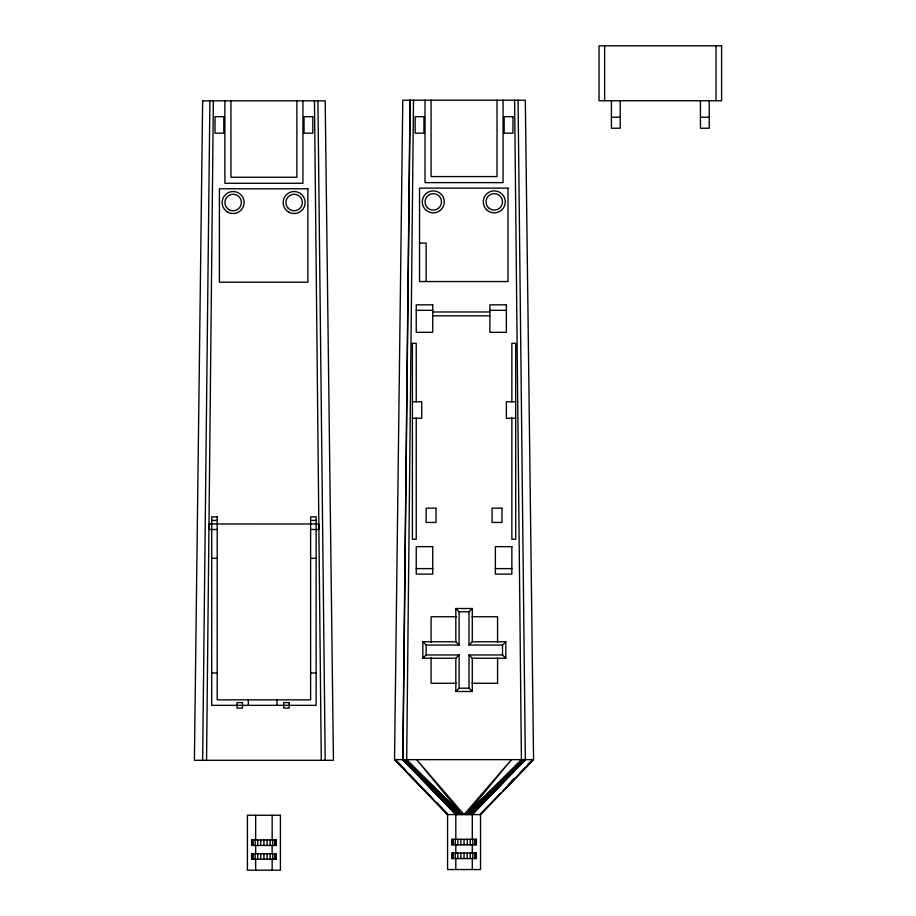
<?xml version="1.0" encoding="UTF-8"?>
<svg xmlns="http://www.w3.org/2000/svg" width="916" height="916" viewBox="0 0 916 916"><rect width="100%" height="100%" fill="white"/><g stroke="black" fill="none" stroke-linecap="round" stroke-linejoin="round"><path stroke-width="1.37" d="M202.642 760.291L209.901 100.863M206.547 760.291L213.348 100.863M455.813 839.319L455.813 814.587L402.777 759.639L410.047 100.199M402.777 759.639L456.088 814.587L402.96 759.639L410.196 100.199M413.494 100.199L406.693 759.639L461.916 814.587L416.654 759.639L464.057 814.587L511.449 759.639L466.187 814.587L522.509 759.639L468.179 814.587L523.734 759.639L469.885 814.587L524.616 759.639L509.777 774.902M480.534 814.587L447.569 814.587L394.533 759.639L402.777 100.199L525.326 100.199L533.57 759.639L480.534 814.587L480.534 869.547L447.569 869.547L447.569 814.587L394.716 759.639L433.291 799.325M518.055 100.199L525.326 759.639L472.29 814.587L472.29 839.319M505.815 778.966L471.19 814.587L525.143 759.639L472.015 814.587L525.326 759.639M512.044 780.615L514.025 778.623M527.902 764.631L532.86 759.639L527.753 764.539M455.813 658.249L455.813 691.488L472.29 691.488L469.003 688.202L469.003 654.951L472.29 658.249L505.815 658.249L505.815 641.761L502.518 645.059L469.003 645.059L469.003 611.808L472.29 608.51L455.813 608.51L455.813 641.761L459.111 645.059L426.135 645.059L422.837 641.761L422.837 658.249L455.813 658.249L459.111 654.951L426.135 654.951L422.837 658.249M469.003 645.059L472.29 641.761L505.815 641.761M455.813 691.488L459.111 688.202L459.111 654.951M508.369 784.611L514.368 778.623M519.372 773.619L525.383 767.631M528.383 764.631L533.387 759.639L502.724 791.184L533.57 759.639L394.533 759.639M466.187 814.587L521.41 759.639L514.609 100.199M611.419 117.237L620.212 117.237M700.442 117.237L709.236 117.237M419.539 243.072L426.135 243.072L426.135 281.544M416.242 310.329L432.73 310.329M489.877 310.329L506.365 310.329M432.73 311.978L489.877 311.978M432.73 315.825L489.877 315.825M412.395 401.769L421.738 401.769L421.738 418.257L412.395 418.257M515.708 401.769L506.365 401.769L506.365 418.257L515.708 418.257M211.71 520.425L217.206 520.425M310.627 520.425L316.123 520.425M217.206 529.494L208.928 529.494L208.985 523.963L318.837 523.998L318.837 529.494L310.627 529.494M211.71 558.325L217.206 558.325M310.627 558.325L316.123 558.325M416.242 568.607L432.73 568.607M495.373 568.607L511.861 568.607M455.813 608.51L459.111 611.808L469.003 611.808M456.546 616.754L431.081 616.754L431.081 642.219M472.106 616.754L497.571 616.754L497.571 642.219M422.837 641.761L455.813 641.761M469.003 654.951L502.518 654.951L505.815 658.249M211.71 672.997L217.206 672.997M310.627 672.997L316.123 672.997M456.546 683.256L431.081 683.256L431.081 657.791M472.106 683.256L497.571 683.256L497.571 657.791M459.111 688.202L469.003 688.202M208.985 523.963L211.71 523.998M461.916 814.587L405.593 759.639L459.935 814.587L404.368 759.639L458.229 814.587L403.487 759.639L456.912 814.587L402.96 759.639M401.197 765.627L395.243 759.639L405.032 769.818M403.177 767.631L405.158 769.623M436.256 802.382L448.13 814.587L436.371 802.382M409.933 774.902L416.791 782.024M418.749 784.062L430.497 796.267M317.921 100.863L325.191 760.291M314.474 100.863L321.276 760.291M716.026 45.8L716.026 100.749M709.236 100.749L709.236 128.229L700.442 128.229L700.442 100.749M620.212 100.749L620.212 128.229L611.419 128.229L611.419 100.749M604.629 45.8L604.629 100.749M511.861 401.929L511.861 343.305L515.708 343.305L515.708 539.215L511.861 539.215L511.861 417.662M503.067 100.199L503.067 182.627L425.035 182.627L425.035 100.199M502.518 645.059L502.518 654.951M497.022 100.199L497.022 176.582L431.081 176.582L431.081 100.199M475.999 839.319L475.999 844.815M475.999 853.059L475.999 858.555M474.763 839.319L474.763 844.815M474.763 853.059L474.763 858.555M472.793 839.319L472.793 844.815M472.793 853.059L472.793 858.555M472.29 608.51L472.29 641.761M472.29 658.249L472.29 691.488M472.29 844.815L472.29 853.059M472.29 858.555L472.29 869.547M470.229 839.319L470.229 844.815M470.229 853.059L470.229 858.555M467.252 839.319L467.252 844.815M467.252 853.059L467.252 858.555M464.057 839.319L464.057 844.815M464.057 853.059L464.057 858.555M460.851 839.319L460.851 844.815M460.851 853.059L460.851 858.555M459.111 611.808L459.111 645.059M457.874 839.319L457.874 844.815M457.874 853.059L457.874 858.555M455.813 844.815L455.813 853.059M455.813 858.555L455.813 869.547M455.309 839.319L455.309 844.815M455.309 853.059L455.309 858.555M453.34 839.319L453.34 844.815M453.34 853.059L453.34 858.555M452.115 839.319L452.115 844.815M452.115 853.059L452.115 858.555M426.135 645.059L426.135 654.951M416.242 401.929L416.242 343.305L412.395 343.305L412.395 539.215L416.242 539.215L416.242 417.662M302.933 100.863L302.933 183.292L224.889 183.292L224.889 100.863M296.887 100.863L296.887 177.246L230.935 177.246L230.935 100.863M276.953 699.847L276.953 705.343M275.853 839.972L275.853 845.468M275.853 853.712L275.853 859.208M274.617 839.972L274.617 845.468M274.617 853.712L274.617 859.208M272.659 839.972L272.659 845.468M272.659 853.712L272.659 859.208M272.155 815.251L272.155 839.972M272.155 845.468L272.155 853.712M272.155 859.208L272.155 870.2M270.094 839.972L270.094 845.468M270.094 853.712L270.094 859.208M267.117 839.972L267.117 845.468M267.117 853.712L267.117 859.208M263.911 839.972L263.911 845.468M263.911 853.712L263.911 859.208M260.716 839.972L260.716 845.468M260.716 853.712L260.716 859.208M257.728 839.972L257.728 845.468M257.728 853.712L257.728 859.208M255.667 815.251L255.667 839.972M255.667 845.468L255.667 853.712M255.667 859.208L255.667 870.2M255.175 839.972L255.175 845.468M255.175 853.712L255.175 859.208M253.205 839.972L253.205 845.468M253.205 853.712L253.205 859.208M251.969 839.972L251.969 845.468M251.969 853.712L251.969 859.208M248.328 699.847L248.328 705.343M202.642 100.863L194.398 760.291L333.435 760.291L325.191 100.863L202.642 100.863M500.754 793.222L479.973 814.587L500.823 793.222M721.602 45.8L599.053 45.8L599.053 100.749L721.602 100.749L721.602 45.8M223.802 116.687L215.008 116.687L215.008 133.175L223.802 133.175L223.802 116.687M312.825 116.687L304.032 116.687L304.032 133.175L312.825 133.175L312.825 116.687M423.936 116.687L415.143 116.687L415.143 133.175L423.936 133.175L423.936 116.687M512.96 116.687L504.166 116.687L504.166 133.175L512.96 133.175L512.96 116.687M508.014 188.124L419.539 188.124L419.539 281.544L508.014 281.544L508.014 188.124M307.879 188.788L219.405 188.788L219.405 282.197L307.879 282.197L307.879 188.788M432.73 304.833L416.242 304.833L416.242 332.313L432.73 332.313L432.73 304.833M506.365 304.833L489.877 304.833L489.877 332.313L506.365 332.313L506.365 304.833M436.027 508.162L426.135 508.162L426.135 522.452L436.027 522.452L436.027 508.162M501.968 508.162L492.075 508.162L492.075 522.452L501.968 522.452L501.968 508.162M217.206 516.853L211.71 516.853L211.71 705.343L316.123 705.343L316.123 516.853L310.627 516.853L310.627 699.847L217.206 699.847L217.206 516.853M432.73 546.634L416.242 546.634L416.242 574.103L432.73 574.103L432.73 546.634M511.861 546.634L495.373 546.634L495.373 574.103L511.861 574.103L511.861 546.634M242.488 702.595L236.992 702.595L236.992 708.091L242.488 708.091L242.488 702.595M289.193 702.595L283.697 702.595L283.697 708.091L289.193 708.091L289.193 702.595M280.399 815.251L247.423 815.251L247.423 870.2L280.399 870.2L280.399 815.251M476.412 839.319L451.691 839.319L451.691 844.815L476.412 844.815L476.412 839.319M276.277 839.972L251.545 839.972L251.545 845.468L276.277 845.468L276.277 839.972M476.412 853.059L451.691 853.059L451.691 858.555L476.412 858.555L476.412 853.059M276.277 853.712L251.545 853.712L251.545 859.208L276.277 859.208L276.277 853.712M227.649 212.043A10.992 10.992 0 0 0 244.125 202.516A10.992 10.992 0 0 0 227.649 193.001A10.992 10.992 0 0 0 227.649 212.043M288.643 212.043A10.992 10.992 0 0 0 305.131 202.516A10.992 10.992 0 0 0 288.643 193.001A10.992 10.992 0 0 0 288.643 212.043M229.023 209.661A8.244 8.244 0 0 0 241.389 202.516A8.244 8.244 0 0 0 229.023 195.383A8.244 8.244 0 0 0 229.023 209.661M288.368 208.413A8.244 8.244 0 0 0 302.12 204.577A8.244 8.244 0 0 0 291.918 194.581A8.244 8.244 0 0 0 288.368 208.413M486.499 209.638A10.992 10.992 0 0 0 504.888 204.703A10.992 10.992 0 0 0 491.434 191.249A10.992 10.992 0 0 0 486.499 209.638M425.505 209.638A10.992 10.992 0 0 0 443.894 204.703A10.992 10.992 0 0 0 430.428 191.249A10.992 10.992 0 0 0 425.505 209.638M488.503 207.749A8.244 8.244 0 0 0 502.266 203.913A8.244 8.244 0 0 0 492.064 193.917A8.244 8.244 0 0 0 488.503 207.749M427.451 207.692A8.244 8.244 0 0 0 441.237 203.993A8.244 8.244 0 0 0 431.15 193.906A8.244 8.244 0 0 0 427.451 207.692"/></g></svg>
